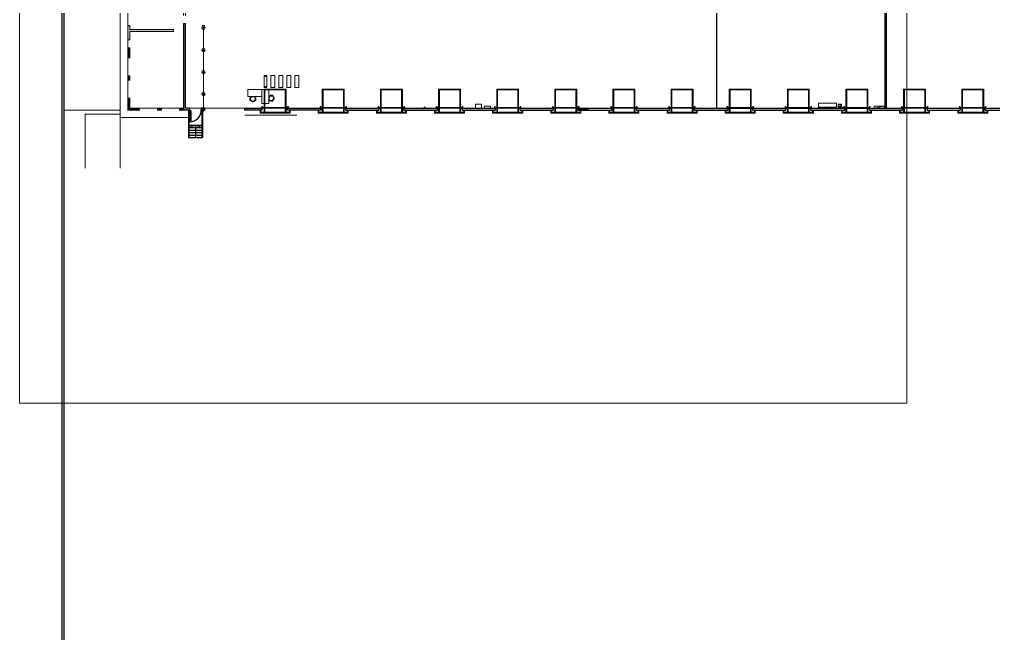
# Model space of a CAD drawing. Header units: millimetres. Extents: x 161 to 540, y 104 to 460.
# Drawn here: x 162.6 to 259.8, y 281.8 to 343.1 of the extents above; entities that cross this region are included whole.
import ezdxf

# ---------------------------------------------------------------- set-up
doc = ezdxf.new("R2010")
doc.units = ezdxf.units.MM
doc.layers.add('000 ALE DURLOCK NUEVO', color=30, linetype='Continuous', lineweight=9)
doc.layers.add('000 ALE HATCH', color=253, linetype='Continuous', lineweight=0)
doc.layers.add('000 ALE MOBILIARIO', color=8, linetype='Continuous', lineweight=0, true_color=0x808080)
doc.layers.add('ARQ', color=1, linetype='Continuous')
doc.layers.add('Muros', color=3, linetype='Continuous')

# ---------------------------------------------------------------- blocks, each defined once
blk = doc.blocks.new('dispenser de agua')
for p, q in [((-0.166387, 0.150042), (-0.166387, -0.149958)), ((0.153613, 0.150042), (-0.166387, 0.150042)), ((0.153613, -0.149958), (0.153613, 0.150042)), ((-0.166387, -0.149958), (0.153613, -0.149958))]:
    blk.add_line(p, q)
blk.add_circle((0, 0), 0.113377)
blk = doc.blocks.new('A$C6E4A3011')
for p, q in [((0.176254, 0.57), (0.176254, 0.55)), ((0.176254, 0.02), (0.176254, 0.04)), ((0.196254, 0.59), (0.436254, 0.59)), ((0.196254, 0.53), (0.436254, 0.53)), ((0.196254, 0.06), (0.436254, 0.06)), ((0.196254, 0), (0.436254, 0)), ((0.456254, 0.57), (0.456254, 0.55)), ((0.456254, 0.02), (0.456254, 0.04))]:
    blk.add_line(p, q)
blk.add_lwpolyline([(0.317655, 0.52), (0.217655, 0.52, 0.414214), (0.097655, 0.4), (0.097655, 0.19, 0.414214), (0.217655, 0.07), (0.317655, 0.07, 0.414214), (0.517655, 0.27), (0.517655, 0.32, 0.414214)], format="xyb", close=True)
for points in [[(0.527655, 0.295), (0.527655, 0.32, 0.178789), (0.477228, 0.456515)], [(0.527655, 0.295), (0.527655, 0.27, -0.178789), (0.477228, 0.133485)], [(0.597655, 0.295), (0.597655, 0.32, 0.207449), (0.4998, 0.479424)], [(0.597655, 0.295), (0.597655, 0.27, -0.207449), (0.4998, 0.110575)]]:
    blk.add_lwpolyline(points, format="xyb")
for centre, radius, start, end in [((0.196254, 0.57), 0.02, 90, 180), ((0.196254, 0.55), 0.02, 180, 270), ((0.196254, 0.04), 0.02, 90, 180), ((0.196254, 0.02), 0.02, 180, 270), ((0.436254, 0.57), 0.02, 0, 90), ((0.436254, 0.55), 0.02, 270, 0), ((0.436254, 0.04), 0.02, 0, 90), ((0.436254, 0.02), 0.02, 270, 0), ((0.492137, 0.464399), 0.016866, 62.979511, 207.872446), ((0.492137, 0.1256), 0.016866, 152.127554, 297.020489)]:
    blk.add_arc(centre, radius, start, end)
blk = doc.blocks.new('1.4x0.7')
blk.add_lwpolyline([(-1.4, 0), (0, 0), (0, 0.7), (-1.4, 0.7), (-1.4, 0)])
at = {"extrusion": (0, 0, -1), "zscale": -1, "rotation": 270}
blk.add_blockref('A$C6E4A3011', (0.585878, 0.047655), dxfattribs=at)

msp = doc.modelspace()

# ---------------------------------------------------------------- hatches: boundary and pattern name
at = {"layer": '000 ALE HATCH', "lineweight": 0}
h = msp.add_hatch(color=256, dxfattribs=at)
h.dxf.hatch_style = 1
h.paths.add_polyline_path([(173.376, 342.462), (173.576, 342.462), (173.576, 342.062), (177.936, 342.062), (177.936, 341.862), (173.576, 341.862), (173.576, 341.012), (173.376, 341.012)])
h = msp.add_hatch(color=256, dxfattribs=at)
h.dxf.hatch_style = 1
h.paths.add_polyline_path([(178.936, 334.012), (179.536, 334.012), (179.536, 334.212), (179.136, 334.212), (179.136, 342.651), (178.936, 342.651)])
h = msp.add_hatch(color=256, dxfattribs=at)
h.dxf.hatch_style = 1
h.paths.add_polyline_path([(173.376, 340.212), (173.576, 340.212), (173.576, 339.212), (173.376, 339.212)])
h = msp.add_hatch(color=256, dxfattribs=at)
h.dxf.hatch_style = 1
h.paths.add_polyline_path([(173.376, 337.412), (173.576, 337.412), (173.576, 337.012), (173.376, 337.012)])
h = msp.add_hatch(color=256, dxfattribs=at)
h.dxf.hatch_style = 1
h.paths.add_polyline_path([(173.376, 335.212), (173.576, 335.212), (173.576, 334.212), (174.536, 334.212), (174.536, 334.012), (173.376, 334.012)])
h = msp.add_hatch(color=256, dxfattribs=at)
h.dxf.hatch_style = 1
h.paths.add_polyline_path([(221.636, 334.362), (221.566, 334.362), (221.566, 334.212), (221.636, 334.212)])
h = msp.add_hatch(color=256, dxfattribs=at)
h.dxf.hatch_style = 1
h.paths.add_polyline_path([(176.336, 334.212), (176.736, 334.212), (176.736, 334.012), (176.336, 334.012)])
h = msp.add_hatch(color=256, dxfattribs=at)
h.dxf.hatch_style = 1
h.paths.add_polyline_path([(178.936, 334.212), (178.536, 334.212), (178.536, 334.012), (178.936, 334.012)])
h = msp.add_hatch(color=256, dxfattribs=at)
h.dxf.hatch_style = 1
h.paths.add_polyline_path([(181.067, 334.212), (180.736, 334.212), (180.736, 334.012), (181.067, 334.012)])
h = msp.add_hatch(color=256, dxfattribs=at)
h.dxf.hatch_style = 1
h.paths.add_polyline_path([(185.067, 334.212), (186.766, 334.212), (186.766, 334.012), (185.067, 334.012)])
h = msp.add_hatch(color=256, dxfattribs=at)
h.dxf.hatch_style = 1
h.paths.add_polyline_path([(189.336, 334.212), (192.566, 334.212), (192.636, 334.212), (192.636, 334.012), (189.336, 334.012)])
h = msp.add_hatch(color=256, dxfattribs=at)
h.dxf.hatch_style = 1
h.paths.add_polyline_path([(195.136, 334.212), (198.366, 334.212), (198.436, 334.212), (198.436, 334.012), (195.136, 334.012), (195.136, 334.19)])
h = msp.add_hatch(color=256, dxfattribs=at)
h.dxf.hatch_style = 1
h.paths.add_polyline_path([(200.936, 334.212), (204.166, 334.212), (204.236, 334.212), (204.236, 334.012), (200.936, 334.012), (200.936, 334.19)])
h = msp.add_hatch(color=256, dxfattribs=at)
h.dxf.hatch_style = 1
h.paths.add_polyline_path([(207.259, 334.212), (206.736, 334.212), (206.736, 334.19), (206.736, 334.134, 0.413449)], flags=17)
h.paths.add_polyline_path([(207.407, 334.212), (207.259, 334.212, -0.413449), (206.736, 334.134), (206.736, 334.012), (210.036, 334.012), (210.036, 334.07, -0.297332), (209.652, 334.212), (209.504, 334.212, -0.502365), (208.904, 334.212), (208.756, 334.212, -0.502365), (208.155, 334.212), (208.086, 334.212), (208.007, 334.212, -0.502365)])
h.paths.add_polyline_path([(208.007, 334.212), (207.407, 334.212, 0.502365)], flags=17)
h.paths.add_polyline_path([(208.756, 334.212), (208.155, 334.212, 0.502365)], flags=17)
h.paths.add_polyline_path([(209.504, 334.212), (208.96, 334.212), (208.904, 334.212, 0.502365)], flags=17)
h.paths.add_polyline_path([(210.036, 334.212), (209.966, 334.212), (209.652, 334.212, 0.297332), (210.036, 334.07)], flags=17)
h = msp.add_hatch(color=256, dxfattribs=at)
h.dxf.hatch_style = 1
h.paths.add_polyline_path([(212.536, 334.212), (215.766, 334.212), (215.836, 334.212), (215.836, 334.012), (212.536, 334.012), (212.536, 334.19)])
h = msp.add_hatch(color=256, dxfattribs=at)
h.dxf.hatch_style = 1
h.paths.add_polyline_path([(219.386, 334.212), (218.336, 334.212), (218.336, 334.19), (218.336, 334.012), (219.386, 334.012), (219.386, 334.012)])
h = msp.add_hatch(color=256, dxfattribs=at)
h.dxf.hatch_style = 1
h.paths.add_polyline_path([(224.136, 334.212), (227.366, 334.212), (227.436, 334.212), (227.436, 334.012), (224.136, 334.012), (224.136, 334.19)])
h = msp.add_hatch(color=256, dxfattribs=at)
h.dxf.hatch_style = 1
h.paths.add_polyline_path([(229.936, 334.212), (233.166, 334.212), (233.236, 334.212), (233.236, 334.012), (229.936, 334.012), (229.936, 334.19)])
h = msp.add_hatch(color=256, dxfattribs=at)
h.dxf.hatch_style = 1
h.paths.add_polyline_path([(235.736, 334.212), (238.966, 334.212), (239.036, 334.212), (239.036, 334.012), (235.736, 334.012), (235.736, 334.19)])
h = msp.add_hatch(color=256, dxfattribs=at)
h.dxf.hatch_style = 1
h.paths.add_polyline_path([(241.536, 334.212), (244.813, 334.212), (244.883, 334.212), (244.883, 334.012), (241.536, 334.012), (241.536, 334.19)])
h = msp.add_hatch(color=256, dxfattribs=at)
h.dxf.hatch_style = 1
h.paths.add_polyline_path([(247.383, 334.212), (250.566, 334.212), (250.636, 334.212), (250.636, 334.012), (247.383, 334.012), (247.383, 334.19)])

# ---------------------------------------------------------------- linework, layer by layer
at = {"color": 1, "lineweight": 0}
msp.add_lwpolyline([(162.58, 459.718), (251.106, 459.718), (251.106, 304.758), (162.58, 304.758)], close=True, dxfattribs=at)
msp.add_lwpolyline([(248.936, 362.942), (232.126, 362.942), (232.126, 334.212), (248.936, 334.212)], close=True)
at = {"layer": '000 ALE DURLOCK NUEVO', "lineweight": 0}
for p, q in [((181.061, 342.451), (180.811, 342.451)), ((180.936, 340.054), (180.936, 342.154)), ((180.936, 337.854), (180.936, 339.954)), ((180.936, 335.654), (180.936, 337.754)), ((186.999, 337.374), (186.999, 337.474)), ((186.999, 337.474), (187.249, 337.474)), ((187.249, 337.374), (186.999, 337.374)), ((186.999, 337.374), (186.999, 336.374)), ((187.249, 337.474), (187.249, 337.374)), ((187.249, 337.374), (187.249, 336.374)), ((186.999, 336.274), (186.999, 336.374)), ((186.999, 336.374), (187.249, 336.374)), ((186.999, 336.274), (187.249, 336.274)), ((187.249, 336.374), (187.249, 336.274)), ((180.936, 334.122), (180.936, 336.222)), ((172.626, 334.012), (167.086, 334.012)), ((203.066, 334.212), (203.046, 334.212))]:
    msp.add_line(p, q, dxfattribs=at)
at = {"layer": '000 ALE DURLOCK NUEVO'}
for p, q in [((247.843, 334.212), (247.843, 334.412)), ((247.843, 334.412), (248.843, 334.412)), ((248.843, 334.412), (247.843, 334.212)), ((248.843, 334.212), (248.843, 334.412)), ((179.536, 334.012), (179.536, 334.212)), ((179.536, 334.212), (180.736, 334.212)), ((180.736, 334.012), (180.736, 334.212)), ((247.843, 334.212), (248.843, 334.212))]:
    msp.add_line(p, q, dxfattribs=at)
at = {"layer": '000 ALE DURLOCK NUEVO', "color": 0, "lineweight": 0}
for p, q in [((170.887, 333.618), (169.137, 333.618)), ((169.137, 333.618), (169.137, 328.219)), ((170.887, 333.618), (172.637, 333.618)), ((172.637, 333.618), (172.637, 328.219))]:
    msp.add_line(p, q, dxfattribs=at)
at = {"layer": '000 ALE DURLOCK NUEVO', "lineweight": 0}
for points in [[(179.136, 343.451), (179.136, 454.812), (248.936, 454.812), (248.936, 334.212), (179.136, 334.212), (179.136, 342.651)], [(178.936, 342.651), (178.936, 334.212), (173.376, 334.212), (173.376, 359.562), (178.936, 359.562), (178.936, 343.451)], [(187.649, 336.274), (188.049, 336.274), (188.049, 337.474), (187.649, 337.474), (187.649, 336.274)], [(188.449, 336.274), (188.849, 336.274), (188.849, 337.474), (188.449, 337.474), (188.449, 336.274)], [(189.249, 336.274), (189.649, 336.274), (189.649, 337.474), (189.249, 337.474), (189.249, 336.274)], [(190.049, 336.274), (190.449, 336.274), (190.449, 337.474), (190.049, 337.474), (190.049, 336.274)], [(202.946, 334.212), (203.046, 334.212), (203.046, 334.312), (202.946, 334.312), (202.946, 334.212)]]:
    msp.add_lwpolyline(points, dxfattribs=at)
at = {"layer": '000 ALE DURLOCK NUEVO'}
for points in [[(208.086, 334.212), (208.686, 334.212), (208.686, 334.612), (208.086, 334.612), (208.086, 334.212)], [(208.96, 334.212), (209.56, 334.212), (209.56, 334.412), (208.96, 334.412), (208.96, 334.212)], [(179.536, 334.212), (179.536, 334.222), (179.556, 334.222), (179.556, 334.182), (179.566, 334.182), (179.566, 334.042), (179.556, 334.042), (179.556, 334.002), (179.536, 334.002), (179.536, 334.012)], [(180.736, 334.212), (180.736, 334.222), (180.716, 334.222), (180.716, 334.182), (180.706, 334.182), (180.706, 334.042), (180.716, 334.042), (180.716, 334.002), (180.736, 334.002), (180.736, 334.012)]]:
    msp.add_lwpolyline(points, dxfattribs=at)
at = {"layer": '000 ALE DURLOCK NUEVO', "lineweight": 0}
for centre, radius in [((180.936, 342.204), 0.165), ((180.936, 342.204), 0.05), ((180.936, 340.004), 0.165), ((180.936, 340.004), 0.05), ((180.936, 337.804), 0.165), ((180.936, 337.804), 0.05), ((180.936, 335.604), 0.165), ((180.936, 335.604), 0.05), ((180.936, 334.072), 0.165), ((180.936, 334.072), 0.05)]:
    msp.add_circle(centre, radius, dxfattribs=at)
at = {"layer": '000 ALE HATCH'}
for p, q in [((190.236, 333.512), (185.067, 333.512)), ((186.586, 333.712), (186.586, 334.012)), ((186.656, 333.792), (186.586, 333.712)), ((186.586, 333.712), (189.586, 333.712)), ((186.656, 333.792), (186.656, 334.012)), ((189.516, 333.792), (189.516, 334.012)), ((189.516, 333.792), (189.586, 333.712)), ((189.586, 333.712), (189.586, 334.012)), ((192.386, 333.712), (192.386, 334.012)), ((192.456, 333.792), (192.386, 333.712)), ((192.386, 333.712), (195.386, 333.712)), ((192.456, 333.792), (192.456, 334.012)), ((195.316, 333.792), (195.316, 334.012)), ((195.316, 333.792), (195.386, 333.712)), ((195.386, 333.712), (195.386, 334.012)), ((198.186, 333.712), (198.186, 334.012)), ((198.256, 333.792), (198.186, 333.712)), ((198.186, 333.712), (201.186, 333.712)), ((198.256, 333.792), (198.256, 334.012)), ((201.116, 333.792), (201.116, 334.012)), ((201.116, 333.792), (201.186, 333.712)), ((201.186, 333.712), (201.186, 334.012)), ((203.986, 333.712), (203.986, 334.012)), ((204.056, 333.792), (203.986, 333.712)), ((203.986, 333.712), (206.986, 333.712)), ((204.056, 333.792), (204.056, 334.012)), ((206.916, 333.792), (206.916, 334.012)), ((206.916, 333.792), (206.986, 333.712)), ((206.986, 333.712), (206.986, 334.012)), ((209.786, 333.712), (209.786, 334.012)), ((209.856, 333.792), (209.786, 333.712)), ((209.786, 333.712), (212.786, 333.712)), ((209.856, 333.792), (209.856, 334.012)), ((212.716, 333.792), (212.716, 334.012)), ((212.716, 333.792), (212.786, 333.712)), ((212.786, 333.712), (212.786, 334.012)), ((215.586, 333.712), (215.586, 334.012)), ((215.656, 333.792), (215.586, 333.712)), ((215.586, 333.712), (218.586, 333.712)), ((215.656, 333.792), (215.656, 334.012)), ((218.516, 333.792), (218.516, 334.012)), ((218.516, 333.792), (218.586, 333.712)), ((218.586, 333.712), (218.586, 334.012)), ((221.386, 333.712), (221.386, 334.012)), ((221.456, 333.792), (221.386, 333.712)), ((221.386, 333.712), (224.386, 333.712)), ((221.456, 333.792), (221.456, 334.012)), ((224.316, 333.792), (224.316, 334.012)), ((224.316, 333.792), (224.386, 333.712)), ((224.386, 333.712), (224.386, 334.012)), ((227.186, 333.712), (227.186, 334.012)), ((227.256, 333.792), (227.186, 333.712)), ((227.186, 333.712), (230.186, 333.712)), ((227.256, 333.792), (227.256, 334.012)), ((230.116, 333.792), (230.116, 334.012)), ((230.116, 333.792), (230.186, 333.712)), ((230.186, 333.712), (230.186, 334.012)), ((232.986, 333.712), (232.986, 334.012)), ((233.056, 333.792), (232.986, 333.712)), ((232.986, 333.712), (235.986, 333.712)), ((233.056, 333.792), (233.056, 334.012)), ((235.916, 333.792), (235.916, 334.012)), ((235.916, 333.792), (235.986, 333.712)), ((235.986, 333.712), (235.986, 334.012)), ((238.786, 333.712), (238.786, 334.012)), ((238.856, 333.792), (238.786, 333.712)), ((238.786, 333.712), (241.786, 333.712)), ((238.856, 333.792), (238.856, 334.012)), ((241.716, 333.792), (241.716, 334.012)), ((241.716, 333.792), (241.786, 333.712)), ((241.786, 333.712), (241.786, 334.012)), ((244.586, 333.712), (244.586, 334.012)), ((244.656, 333.792), (244.586, 333.712)), ((244.586, 333.712), (247.586, 333.712)), ((244.656, 333.792), (244.656, 334.012)), ((247.516, 333.792), (247.516, 334.012)), ((247.516, 333.792), (247.586, 333.712)), ((247.586, 333.712), (247.586, 334.012)), ((250.386, 333.712), (250.386, 334.012)), ((250.456, 333.792), (250.386, 333.712)), ((250.386, 333.712), (253.386, 333.712)), ((250.456, 333.792), (250.456, 334.012)), ((253.316, 333.792), (253.316, 334.012)), ((253.316, 333.792), (253.386, 333.712)), ((253.386, 333.712), (253.386, 334.012)), ((256.186, 333.712), (256.186, 334.012)), ((256.256, 333.792), (256.186, 333.712)), ((256.186, 333.712), (259.186, 333.712)), ((256.256, 333.792), (256.256, 334.012)), ((259.116, 333.792), (259.116, 334.012)), ((259.116, 333.792), (259.186, 333.712)), ((259.186, 333.712), (259.186, 334.012))]:
    msp.add_line(p, q, dxfattribs=at)
for points in [[(186.991, 334.262), (186.991, 336.112), (189.181, 336.112), (189.181, 334.262)], [(187.071, 334.262), (187.071, 336.032), (189.101, 336.032), (189.101, 334.262)], [(192.791, 334.262), (192.791, 336.112), (194.981, 336.112), (194.981, 334.262)], [(192.871, 334.262), (192.871, 336.032), (194.901, 336.032), (194.901, 334.262)], [(198.591, 334.262), (198.591, 336.112), (200.781, 336.112), (200.781, 334.262)], [(198.671, 334.262), (198.671, 336.032), (200.701, 336.032), (200.701, 334.262)], [(204.391, 334.262), (204.391, 336.112), (206.581, 336.112), (206.581, 334.262)], [(204.471, 334.262), (204.471, 336.032), (206.501, 336.032), (206.501, 334.262)], [(210.191, 334.262), (210.191, 336.112), (212.381, 336.112), (212.381, 334.262)], [(210.271, 334.262), (210.271, 336.032), (212.301, 336.032), (212.301, 334.262)], [(215.991, 334.262), (215.991, 336.112), (218.181, 336.112), (218.181, 334.262)], [(216.071, 334.262), (216.071, 336.032), (218.101, 336.032), (218.101, 334.262)], [(221.791, 334.262), (221.791, 336.112), (223.981, 336.112), (223.981, 334.262)], [(221.871, 334.262), (221.871, 336.032), (223.901, 336.032), (223.901, 334.262)], [(227.591, 334.262), (227.591, 336.112), (229.781, 336.112), (229.781, 334.262)], [(227.671, 334.262), (227.671, 336.032), (229.701, 336.032), (229.701, 334.262)], [(233.391, 334.262), (233.391, 336.112), (235.581, 336.112), (235.581, 334.262)], [(233.471, 334.262), (233.471, 336.032), (235.501, 336.032), (235.501, 334.262)], [(239.191, 334.262), (239.191, 336.112), (241.381, 336.112), (241.381, 334.262)], [(239.271, 334.262), (239.271, 336.032), (241.301, 336.032), (241.301, 334.262)], [(245.038, 334.262), (245.038, 336.112), (247.228, 336.112), (247.228, 334.262)], [(245.118, 334.262), (245.118, 336.032), (247.148, 336.032), (247.148, 334.262)], [(250.791, 334.262), (250.791, 336.112), (252.981, 336.112), (252.981, 334.262)], [(250.871, 334.262), (250.871, 336.032), (252.901, 336.032), (252.901, 334.262)], [(256.591, 334.262), (256.591, 336.112), (258.781, 336.112), (258.781, 334.262)], [(256.671, 334.262), (256.671, 336.032), (258.701, 336.032), (258.701, 334.262)], [(186.836, 334.212), (186.766, 334.212), (186.766, 334.362), (186.836, 334.362), (186.836, 334.212)], [(244.688, 334.312), (244.788, 334.312), (244.788, 334.212), (244.688, 334.212), (244.688, 334.312)], [(186.991, 333.792), (186.656, 333.792)], [(186.836, 334.212), (186.836, 334.262), (189.336, 334.262), (189.336, 334.212)], [(186.836, 334.262), (186.836, 334.19), (189.336, 334.19), (189.336, 334.262)], [(186.991, 333.712), (186.991, 334.19)], [(187.071, 333.712), (187.071, 334.19)], [(189.101, 333.792), (187.071, 333.792)], [(189.101, 334.19), (189.101, 333.712)], [(189.181, 334.19), (189.181, 333.712)], [(189.516, 333.792), (189.181, 333.792)], [(192.791, 333.792), (192.456, 333.792)], [(192.636, 334.212), (192.636, 334.262), (195.136, 334.262), (195.136, 334.212)], [(192.636, 334.262), (192.636, 334.19), (195.136, 334.19), (195.136, 334.262)], [(192.791, 333.712), (192.791, 334.19)], [(192.871, 333.712), (192.871, 334.19)], [(194.901, 333.792), (192.871, 333.792)], [(194.901, 334.19), (194.901, 333.712)], [(194.981, 334.19), (194.981, 333.712)], [(195.316, 333.792), (194.981, 333.792)], [(198.591, 333.792), (198.256, 333.792)], [(198.436, 334.212), (198.436, 334.262), (200.936, 334.262), (200.936, 334.212)], [(198.436, 334.262), (198.436, 334.19), (200.936, 334.19), (200.936, 334.262)], [(198.591, 333.712), (198.591, 334.19)], [(198.671, 333.712), (198.671, 334.19)], [(200.701, 333.792), (198.671, 333.792)], [(200.701, 334.19), (200.701, 333.712)], [(200.781, 334.19), (200.781, 333.712)], [(201.116, 333.792), (200.781, 333.792)], [(204.391, 333.792), (204.056, 333.792)], [(204.236, 334.212), (204.236, 334.262), (206.736, 334.262), (206.736, 334.212)], [(204.236, 334.262), (204.236, 334.19), (206.736, 334.19), (206.736, 334.262)], [(204.391, 333.712), (204.391, 334.19)], [(204.471, 333.712), (204.471, 334.19)], [(206.501, 333.792), (204.471, 333.792)], [(206.501, 334.19), (206.501, 333.712)], [(206.581, 334.19), (206.581, 333.712)], [(206.916, 333.792), (206.581, 333.792)], [(210.191, 333.792), (209.856, 333.792)], [(210.036, 334.212), (210.036, 334.262), (212.536, 334.262), (212.536, 334.212)], [(210.036, 334.262), (210.036, 334.19), (212.536, 334.19), (212.536, 334.262)], [(210.191, 333.712), (210.191, 334.19)], [(210.271, 333.712), (210.271, 334.19)], [(212.301, 333.792), (210.271, 333.792)], [(212.301, 334.19), (212.301, 333.712)], [(212.381, 334.19), (212.381, 333.712)], [(212.716, 333.792), (212.381, 333.792)], [(215.991, 333.792), (215.656, 333.792)], [(215.836, 334.212), (215.836, 334.262), (218.336, 334.262), (218.336, 334.212)], [(215.836, 334.212), (215.836, 334.19), (218.336, 334.19), (218.336, 334.262)], [(215.991, 333.712), (215.991, 334.19)], [(216.071, 333.712), (216.071, 334.19)], [(218.101, 333.792), (216.071, 333.792)], [(218.101, 334.19), (218.101, 333.712)], [(218.181, 334.19), (218.181, 333.712)], [(218.516, 333.792), (218.181, 333.792)], [(221.791, 333.792), (221.456, 333.792)], [(221.636, 334.212), (221.636, 334.262), (224.136, 334.262), (224.136, 334.212)], [(221.636, 334.262), (221.636, 334.19), (224.136, 334.19), (224.136, 334.262)], [(221.791, 333.712), (221.791, 334.19)], [(221.871, 333.712), (221.871, 334.19)], [(223.901, 333.792), (221.871, 333.792)], [(223.901, 334.19), (223.901, 333.712)], [(223.981, 334.19), (223.981, 333.712)], [(224.316, 333.792), (223.981, 333.792)], [(227.591, 333.792), (227.256, 333.792)], [(227.436, 334.212), (227.436, 334.262), (229.936, 334.262), (229.936, 334.212)], [(227.436, 334.262), (227.436, 334.19), (229.936, 334.19), (229.936, 334.262)], [(227.591, 333.712), (227.591, 334.19)], [(227.671, 333.712), (227.671, 334.19)], [(229.701, 333.792), (227.671, 333.792)], [(229.701, 334.19), (229.701, 333.712)], [(229.781, 334.19), (229.781, 333.712)], [(230.116, 333.792), (229.781, 333.792)], [(233.391, 333.792), (233.056, 333.792)], [(233.236, 334.212), (233.236, 334.262), (235.736, 334.262), (235.736, 334.212)], [(233.236, 334.262), (233.236, 334.19), (235.736, 334.19), (235.736, 334.262)], [(233.391, 333.712), (233.391, 334.19)], [(233.471, 333.712), (233.471, 334.19)], [(235.501, 333.792), (233.471, 333.792)], [(235.501, 334.19), (235.501, 333.712)], [(235.581, 334.19), (235.581, 333.712)], [(235.916, 333.792), (235.581, 333.792)], [(239.191, 333.792), (238.856, 333.792)], [(239.036, 334.212), (239.036, 334.262), (241.536, 334.262), (241.536, 334.212)], [(239.036, 334.262), (239.036, 334.19), (241.536, 334.19), (241.536, 334.262)], [(239.191, 333.712), (239.191, 334.19)], [(239.271, 333.712), (239.271, 334.19)], [(241.301, 333.792), (239.271, 333.792)], [(241.301, 334.19), (241.301, 333.712)], [(241.381, 334.19), (241.381, 333.712)], [(241.716, 333.792), (241.381, 333.792)], [(244.991, 333.792), (244.656, 333.792)], [(244.883, 334.212), (244.883, 334.262), (247.383, 334.262), (247.383, 334.212)], [(244.883, 334.262), (244.883, 334.19), (247.383, 334.19), (247.383, 334.262)], [(245.038, 333.712), (245.038, 334.19)], [(245.118, 333.712), (245.118, 334.19)], [(247.148, 333.792), (245.118, 333.792)], [(247.148, 334.19), (247.148, 333.712)], [(247.516, 333.792), (247.181, 333.792)], [(247.228, 334.19), (247.228, 333.712)], [(250.791, 333.792), (250.456, 333.792)], [(250.636, 334.212), (250.636, 334.262), (253.136, 334.262), (253.136, 334.212)], [(250.636, 334.262), (250.636, 334.19), (253.136, 334.19), (253.136, 334.262)], [(250.791, 333.712), (250.791, 334.19)], [(250.871, 333.712), (250.871, 334.19)], [(252.901, 333.792), (250.871, 333.792)], [(252.901, 334.19), (252.901, 333.712)], [(252.981, 334.19), (252.981, 333.712)], [(253.316, 333.792), (252.981, 333.792)], [(256.591, 333.792), (256.256, 333.792)], [(256.436, 334.212), (256.436, 334.262), (258.936, 334.262), (258.936, 334.212)], [(256.436, 334.262), (256.436, 334.19), (258.936, 334.19), (258.936, 334.262)], [(256.591, 333.712), (256.591, 334.19)], [(256.671, 333.712), (256.671, 334.19)], [(258.701, 333.792), (256.671, 333.792)], [(258.701, 334.19), (258.701, 333.712)], [(258.781, 334.19), (258.781, 333.712)], [(259.116, 333.792), (258.781, 333.792)]]:
    msp.add_lwpolyline(points, dxfattribs=at)
for points in [[(189.406, 334.212), (189.406, 334.362), (189.336, 334.362), (189.336, 334.212)], [(192.566, 334.212), (192.566, 334.362), (192.636, 334.362), (192.636, 334.212)], [(195.206, 334.212), (195.206, 334.362), (195.136, 334.362), (195.136, 334.212)], [(198.366, 334.212), (198.366, 334.362), (198.436, 334.362), (198.436, 334.212)], [(201.006, 334.212), (201.006, 334.362), (200.936, 334.362), (200.936, 334.212)], [(204.166, 334.212), (204.166, 334.362), (204.236, 334.362), (204.236, 334.212)], [(206.806, 334.212), (206.806, 334.362), (206.736, 334.362), (206.736, 334.212)], [(209.966, 334.212), (209.966, 334.362), (210.036, 334.362), (210.036, 334.212)], [(212.606, 334.212), (212.606, 334.362), (212.536, 334.362), (212.536, 334.212)], [(215.766, 334.212), (215.766, 334.362), (215.836, 334.362), (215.836, 334.212)], [(218.406, 334.212), (218.406, 334.362), (218.336, 334.362), (218.336, 334.212)], [(221.566, 334.212), (221.566, 334.362), (221.636, 334.362), (221.636, 334.212)], [(224.206, 334.212), (224.206, 334.362), (224.136, 334.362), (224.136, 334.212)], [(227.366, 334.212), (227.366, 334.362), (227.436, 334.362), (227.436, 334.212)], [(230.006, 334.212), (230.006, 334.362), (229.936, 334.362), (229.936, 334.212)], [(233.166, 334.212), (233.166, 334.362), (233.236, 334.362), (233.236, 334.212)], [(235.806, 334.212), (235.806, 334.362), (235.736, 334.362), (235.736, 334.212)], [(238.966, 334.212), (238.966, 334.362), (239.036, 334.362), (239.036, 334.212)], [(241.606, 334.212), (241.606, 334.362), (241.536, 334.362), (241.536, 334.212)], [(244.813, 334.212), (244.813, 334.362), (244.883, 334.362), (244.883, 334.212)], [(247.453, 334.212), (247.453, 334.362), (247.383, 334.362), (247.383, 334.212)], [(250.566, 334.212), (250.566, 334.362), (250.636, 334.362), (250.636, 334.212)], [(253.206, 334.212), (253.206, 334.362), (253.136, 334.362), (253.136, 334.212)], [(256.366, 334.212), (256.366, 334.362), (256.436, 334.362), (256.436, 334.212)], [(259.006, 334.212), (259.006, 334.362), (258.936, 334.362), (258.936, 334.212)]]:
    msp.add_lwpolyline(points, close=True, dxfattribs=at)
at = {"layer": '000 ALE MOBILIARIO', "lineweight": 0}
msp.add_lwpolyline([(242.309, 334.312), (244.109, 334.312), (244.109, 334.712), (242.309, 334.712), (242.309, 334.312)], dxfattribs=at)
at = {"layer": 'ARQ'}
for p, q in [((166.836, 268.182), (166.836, 455.012)), ((167.036, 116.712), (167.036, 455.012)), ((179.437, 334.012), (179.437, 331.262)), ((179.487, 334.012), (179.487, 331.262)), ((180.787, 334.012), (180.787, 331.262)), ((180.837, 334.012), (180.837, 331.262)), ((179.487, 332.512), (180.787, 332.512)), ((180.137, 332.512), (180.137, 331.262)), ((179.487, 332.262), (180.787, 332.262)), ((179.487, 332.012), (180.787, 332.012)), ((179.487, 331.762), (180.787, 331.762)), ((179.487, 331.762), (180.787, 331.762)), ((179.487, 331.512), (180.787, 331.512)), ((179.437, 331.262), (180.837, 331.262))]:
    msp.add_line(p, q, dxfattribs=at)
msp.add_lwpolyline([(179.578, 334.002), (179.618, 334.002), (179.618, 332.841), (179.578, 332.841), (179.578, 334.002)], dxfattribs=at)
at = {"layer": 'ARQ', "elevation": 3.767}
msp.add_lwpolyline([(179.631, 333.954), (179.678, 333.954), (179.678, 332.952), (179.631, 332.952)], close=True, dxfattribs=at)
at = {"layer": 'ARQ', "const_width": 0.1}
msp.add_lwpolyline([(180.787, 332.262), (180.137, 332.512), (179.487, 332.262)], dxfattribs=at)
at = {"layer": 'ARQ', "const_width": 0.05}
msp.add_lwpolyline([(180.162, 331.262, 1), (180.112, 331.262, 1)], format="xyb", close=True, dxfattribs=at)
at = {"layer": 'ARQ'}
msp.add_arc((179.556, 334.002), 1.16, 271.10952, 1.97625, dxfattribs=at)
at = {"layer": 'Muros'}
for p, q in [((248.936, 454.203), (248.936, 334.212)), ((249.036, 454.203), (249.036, 334.212)), ((179.536, 334.012), (178.936, 334.012)), ((179.536, 334.212), (179.136, 334.212)), ((181.067, 334.212), (180.736, 334.212)), ((180.736, 334.012), (181.067, 334.012)), ((181.067, 334.012), (181.067, 334.212)), ((195.136, 334.212), (198.436, 334.212)), ((195.136, 334.012), (195.136, 334.212)), ((195.136, 334.012), (198.436, 334.012)), ((198.436, 334.212), (198.436, 334.012)), ((200.936, 334.212), (204.236, 334.212)), ((200.936, 334.012), (200.936, 334.212)), ((200.936, 334.012), (204.236, 334.012)), ((204.236, 334.212), (204.236, 334.012)), ((206.736, 334.212), (210.036, 334.212)), ((206.736, 334.012), (206.736, 334.212)), ((206.736, 334.012), (210.036, 334.012)), ((210.036, 334.212), (210.036, 334.012)), ((212.536, 334.212), (215.836, 334.212)), ((212.536, 334.012), (212.536, 334.212)), ((212.536, 334.012), (215.836, 334.012)), ((215.836, 334.212), (215.836, 334.012)), ((218.336, 334.212), (221.636, 334.212)), ((218.336, 334.012), (218.336, 334.212)), ((218.336, 334.012), (221.636, 334.012)), ((221.636, 334.212), (221.636, 334.012)), ((224.136, 334.212), (227.436, 334.212)), ((224.136, 334.012), (224.136, 334.212)), ((224.136, 334.012), (227.436, 334.012)), ((227.436, 334.212), (227.436, 334.012)), ((229.936, 334.212), (233.236, 334.212)), ((229.936, 334.012), (229.936, 334.212)), ((229.936, 334.012), (233.236, 334.012)), ((233.236, 334.212), (233.236, 334.012)), ((235.736, 334.212), (239.036, 334.212)), ((235.736, 334.012), (235.736, 334.212)), ((235.736, 334.012), (239.036, 334.012)), ((239.036, 334.212), (239.036, 334.012)), ((241.536, 334.212), (244.883, 334.212)), ((241.536, 334.012), (241.536, 334.212)), ((241.536, 334.012), (244.883, 334.012)), ((244.883, 334.212), (244.883, 334.012)), ((247.383, 334.212), (250.636, 334.212)), ((247.383, 334.012), (247.383, 334.212)), ((247.383, 334.012), (250.636, 334.012)), ((250.636, 334.212), (250.636, 334.012)), ((253.136, 334.212), (256.436, 334.212)), ((253.136, 334.012), (253.136, 334.212)), ((253.136, 334.012), (256.436, 334.012)), ((256.436, 334.212), (256.436, 334.012)), ((258.936, 334.212), (262.236, 334.212)), ((258.936, 334.012), (258.936, 334.212)), ((258.936, 334.012), (262.236, 334.012))]:
    msp.add_line(p, q, dxfattribs=at)
at = {"layer": 'Muros', "lineweight": 0}
for p, q in [((172.626, 360.312), (172.626, 333.262)), ((173.376, 341.012), (173.376, 342.462)), ((173.576, 342.462), (173.376, 342.462)), ((173.576, 342.062), (173.576, 342.462)), ((179.136, 342.651), (178.936, 342.651)), ((177.936, 342.062), (173.576, 342.062)), ((177.936, 341.862), (173.576, 341.862)), ((173.576, 341.012), (173.576, 341.862)), ((177.936, 341.862), (177.936, 342.062)), ((173.576, 341.012), (173.376, 341.012)), ((173.376, 339.212), (173.376, 340.212)), ((173.576, 340.212), (173.376, 340.212)), ((173.576, 339.212), (173.576, 340.212)), ((173.576, 339.212), (173.376, 339.212)), ((173.376, 337.012), (173.376, 337.412)), ((173.376, 337.412), (173.576, 337.412)), ((173.576, 337.012), (173.576, 337.412)), ((173.576, 337.012), (173.376, 337.012)), ((173.376, 334.012), (173.376, 335.212)), ((173.576, 335.212), (173.376, 335.212)), ((173.576, 334.212), (173.576, 335.212)), ((174.576, 334.012), (173.376, 334.012)), ((174.576, 334.212), (173.576, 334.212)), ((174.536, 334.212), (174.536, 334.012)), ((176.736, 334.212), (176.336, 334.212)), ((176.336, 334.212), (176.336, 334.012)), ((176.736, 334.012), (176.336, 334.012)), ((176.736, 334.212), (176.736, 334.012)), ((178.936, 334.212), (178.536, 334.212)), ((178.536, 334.212), (178.536, 334.012)), ((178.936, 334.012), (178.536, 334.012)), ((179.536, 334.212), (179.536, 334.012)), ((180.736, 334.212), (180.736, 334.012)), ((179.436, 333.262), (172.626, 333.262))]:
    msp.add_line(p, q, dxfattribs=at)
at = {"layer": 'Muros'}
for points in [[(178.936, 342.651), (178.936, 334.012)], [(179.136, 334.212), (179.136, 342.651)], [(186.766, 334.012), (185.067, 334.012), (185.067, 334.212), (186.766, 334.212), (186.766, 334.012)], [(192.636, 334.212), (192.636, 334.012), (189.336, 334.012)], [(189.336, 334.012), (189.336, 334.212), (192.636, 334.212)]]:
    msp.add_lwpolyline(points, dxfattribs=at)

# ---------------------------------------------------------------- block references
at = {"layer": '000 ALE MOBILIARIO', "color": 2}
for name, p in [('1.4x0.7', (186.749, 335.369)), ('dispenser de agua', (244.429, 334.462))]:
    msp.add_blockref(name, p, dxfattribs=at)
at = {"layer": '000 ALE MOBILIARIO', "color": 2, "rotation": 90}
msp.add_blockref('1.4x0.7', (187.449, 336.069), dxfattribs=at)

doc.saveas('drawing.dxf')
